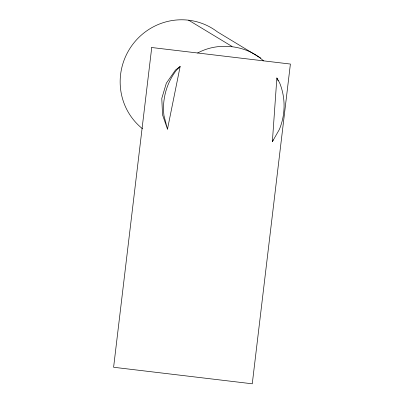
<?xml version="1.0" encoding="UTF-8"?>
<svg xmlns="http://www.w3.org/2000/svg" width="404" height="404" viewBox="0 0 404 404"><rect width="100%" height="100%" fill="white"/><g stroke="black" fill="none" stroke-linecap="round" stroke-linejoin="round"><path stroke-width="0.61" d="M272.377 141.653L276.861 78.007L279.624 82.85A61.251 59.928 -58.8 0 1 279.361 129.457L272.377 141.653L273.099 139.951M167.488 129.149L180.149 66.473L175.447 70.074L166.312 83.229L161.787 98.414L162.544 114.827L167.488 129.149L163.984 115.701A61.251 59.928 -58.8 0 1 176.179 70.513L180.149 66.473M197.657 53C218.306 41.748 246.172 44.844 263.509 60.852M260.767 58.105L217.408 31.866A61.251 59.928 -58.8 0 0 133.209 43.768A61.251 59.928 -58.8 0 0 142.491 128.735M188.648 20.2L232.007 46.44M276.861 78.007L278.129 80.76M151.732 47.52L113.605 367.266L252.268 383.8L290.395 64.054L151.732 47.52"/></g></svg>
